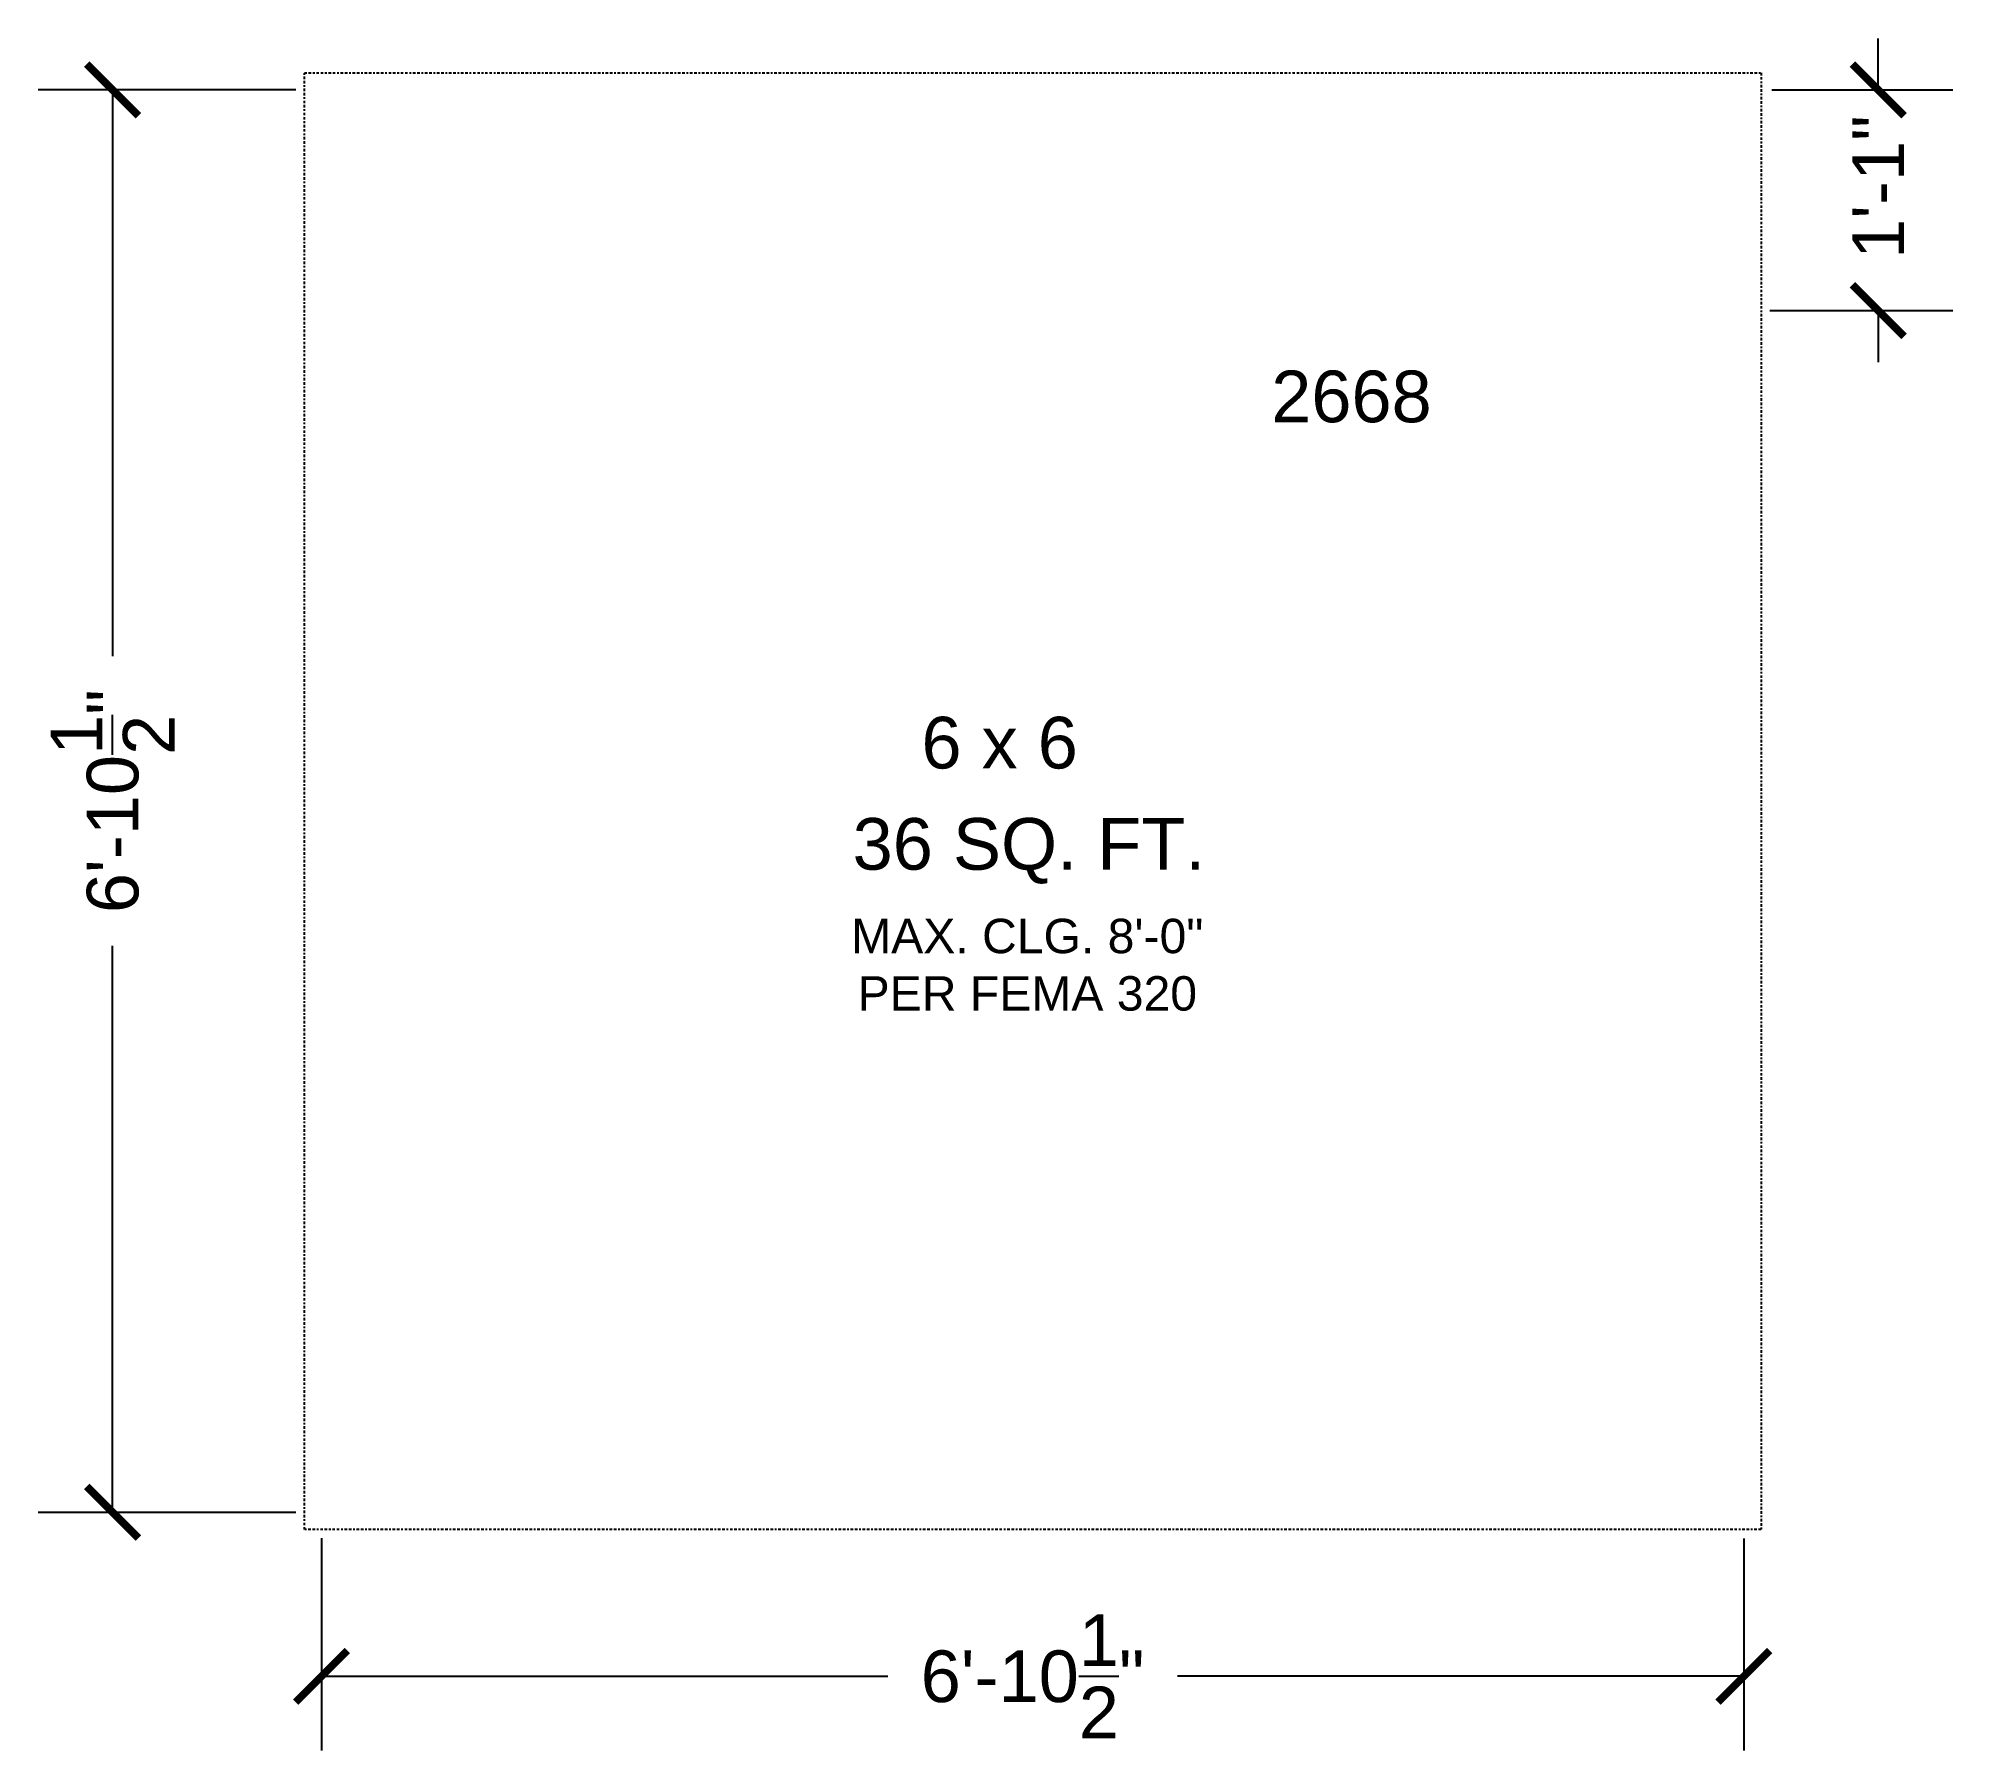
# Model space of a CAD drawing. Header units: inches. Extents: x -15 to 96, y -13 to 87.
import ezdxf

# ---------------------------------------------------------------- set-up
doc = ezdxf.new("R2010")
doc.units = ezdxf.units.IN
doc.header["$LTSCALE"] = 12
doc.header["$MEASUREMENT"] = 0
doc.linetypes.add('BORDER', pattern=[1.75, 0.5, -0.25, 0.5, -0.25, 0, -0.25])
doc.layers.add('DIM', color=3, linetype='Continuous')
doc.layers.add('TEXT', color=7, linetype='Continuous')
doc.styles.add('_ms048_Note', font='ARIAL.TTF', dxfattribs={"height": 6})
doc.styles.get("Standard").update_dxf_attribs({"font": 'ARIAL.TTF'})
doc.dimstyles.get("Standard").update_dxf_attribs({"dimscale": 24, "dimtxt": 0.125, "dimasz": 0.125, "dimexe": 0.18, "dimexo": 0.0625, "dimgap": 0.09, "dimtad": 0, "dimdec": 1, "dimzin": 0, "dimdsep": 46, "dimlunit": 4, "dimtxsty": 'Standard', "dimblk": 'ARCHTICK', "dimcen": 0.09, "dimclrd": 256, "dimclre": 256, "dimadec": 0, "dimazin": 0, "dimtfac": 1, "dimtdec": 1, "dimtofl": 0, "dimtmove": 0, "dimatfit": 3, "dimfxl": 1, "dimtolj": 1, "dimtzin": 0, "dimlwd": -1, "dimlwe": -1, "dimarcsym": 0})

# ---------------------------------------------------------------- blocks, each defined once
blk = doc.blocks.new('_ArchTick')
at = {"color": 0, "linetype": 'ByBlock', "const_width": 0.15}
blk.add_lwpolyline([(-0.5, -0.5), (0.5, 0.5)], dxfattribs=at)
blk = doc.blocks.new('*D4')
at = {"layer": 'DEFPOINTS', "color": 0}
for p in [(-11.14, 83.62), (1, 83.62), (1, 1)]:
    blk.add_point(p, dxfattribs=at)
at = {"layer": 'DIM'}
for p, q in [((-0.5, 83.62), (-15.46, 83.62)), ((-11.14, 83.62), (-11.14, 50.73)), ((-11.14, 1), (-11.14, 33.9)), ((-0.5, 1), (-15.46, 1))]:
    blk.add_line(p, q, dxfattribs=at)
at = {"layer": 'DIM', "xscale": 3, "yscale": 3, "zscale": 3}
for p, rotation in [((-11.14, 83.62), 90), ((-11.14, 1), 270)]:
    blk.add_blockref('_ArchTick', p, dxfattribs=dict(at, rotation=rotation))
at = {"layer": 'DIM', "color": 0, "insert": (-11.14, 42.31), "char_height": 3, "attachment_point": 5, "rotation": 90}
blk.add_mtext('\\A1;6\'-10{\\H1.000000x;\\S1/2;}"', dxfattribs=at)
blk = doc.blocks.new('*D5')
at = {"layer": 'DEFPOINTS', "color": 0}
for p in [(1, 1), (83.63, 0.99), (83.63, -8.52)]:
    blk.add_point(p, dxfattribs=at)
at = {"layer": 'DIM'}
for p, q in [((1, -0.5), (1, -12.84)), ((83.63, -0.51), (83.63, -12.84)), ((1, -8.52), (33.9, -8.52)), ((83.63, -8.52), (50.73, -8.52))]:
    blk.add_line(p, q, dxfattribs=at)
at = {"layer": 'DIM', "xscale": 3, "yscale": 3, "zscale": 3, "rotation": 180}
blk.add_blockref('_ArchTick', (1, -8.52), dxfattribs=at)
at = {"layer": 'DIM', "xscale": 3, "yscale": 3, "zscale": 3}
blk.add_blockref('_ArchTick', (83.63, -8.52), dxfattribs=at)
at = {"layer": 'DIM', "color": 0, "insert": (42.31, -8.52), "char_height": 3, "attachment_point": 5}
blk.add_mtext('\\A1;6\'-10{\\H1.000000x;\\S1/2;}"', dxfattribs=at)
blk = doc.blocks.new('*D6')
at = {"layer": 'DEFPOINTS', "color": 0}
for p in [(83.76, 83.62), (83.63, 70.81), (91.44, 70.81)]:
    blk.add_point(p, dxfattribs=at)
at = {"layer": 'DIM'}
for p, q in [((91.44, 83.62), (91.44, 86.62)), ((85.26, 83.62), (95.76, 83.62)), ((85.13, 70.81), (95.76, 70.81)), ((91.44, 70.81), (91.44, 67.81))]:
    blk.add_line(p, q, dxfattribs=at)
at = {"layer": 'DIM', "xscale": 3, "yscale": 3, "zscale": 3}
for p, rotation in [((91.44, 83.62), 270), ((91.44, 70.81), 90)]:
    blk.add_blockref('_ArchTick', p, dxfattribs=dict(at, rotation=rotation))
at = {"layer": 'DIM', "color": 0, "insert": (91.44, 77.98), "char_height": 3, "attachment_point": 5, "rotation": 90}
blk.add_mtext('\\A1;1\'-1"', dxfattribs=at)

msp = doc.modelspace()

# ---------------------------------------------------------------- linework, layer by layer
at = {"layer": 'DEFPOINTS', "color": 8, "linetype": 'BORDER', "ltscale": 0.025}
msp.add_lwpolyline([(0, 84.62), (84.63, 84.62), (84.63, 0), (0, 0)], close=True, dxfattribs=at)

# ---------------------------------------------------------------- texts
at = {"layer": 'TEXT', "width": 48, "attachment_point": 1, "style": '_ms048_Note'}
for s, insert, char_height in [('\\pi19.492;2668', (36.68, 67.32), 3), ('\\pi19.632;6 x 6', (16.22, 47.21), 3), ('\\pi14.023;36 SQ. FT.', (17.83, 41.33), 3), ('\\pi13.935;MAX. CLG. 8\'-0"\\P\\pi14.314;PER FEMA 320', (17.83, 35.48), 2)]:
    msp.add_mtext(s, dxfattribs=dict(at, insert=insert, char_height=char_height))

# ---------------------------------------------------------------- dimensions: what is measured, and where the dimension line sits
at = {"layer": 'DIM'}
dim = msp.add_linear_dim(base=(91.44, 70.81), p1=(83.76, 83.62), p2=(83.63, 70.81), angle=90, dimstyle='Standard', dxfattribs=at)
dim.commit()
dim.dimension.update_dxf_attribs({"geometry": '*D6', "text_midpoint": (91.44, 77.98), "dimtype": 160})
dim = msp.add_linear_dim(base=(-11.14, 83.62), p1=(1, 1), p2=(1, 83.62), angle=90, dimstyle='Standard', dxfattribs=at)
dim.commit()
dim.dimension.update_dxf_attribs({"geometry": '*D4', "text_midpoint": (-11.14, 42.31)})
dim = msp.add_linear_dim(base=(83.63, -8.52), p1=(1, 1), p2=(83.63, 0.99), dimstyle='Standard', dxfattribs=at)
dim.commit()
dim.dimension.update_dxf_attribs({"geometry": '*D5', "text_midpoint": (42.31, -8.52)})

doc.saveas('drawing.dxf')
